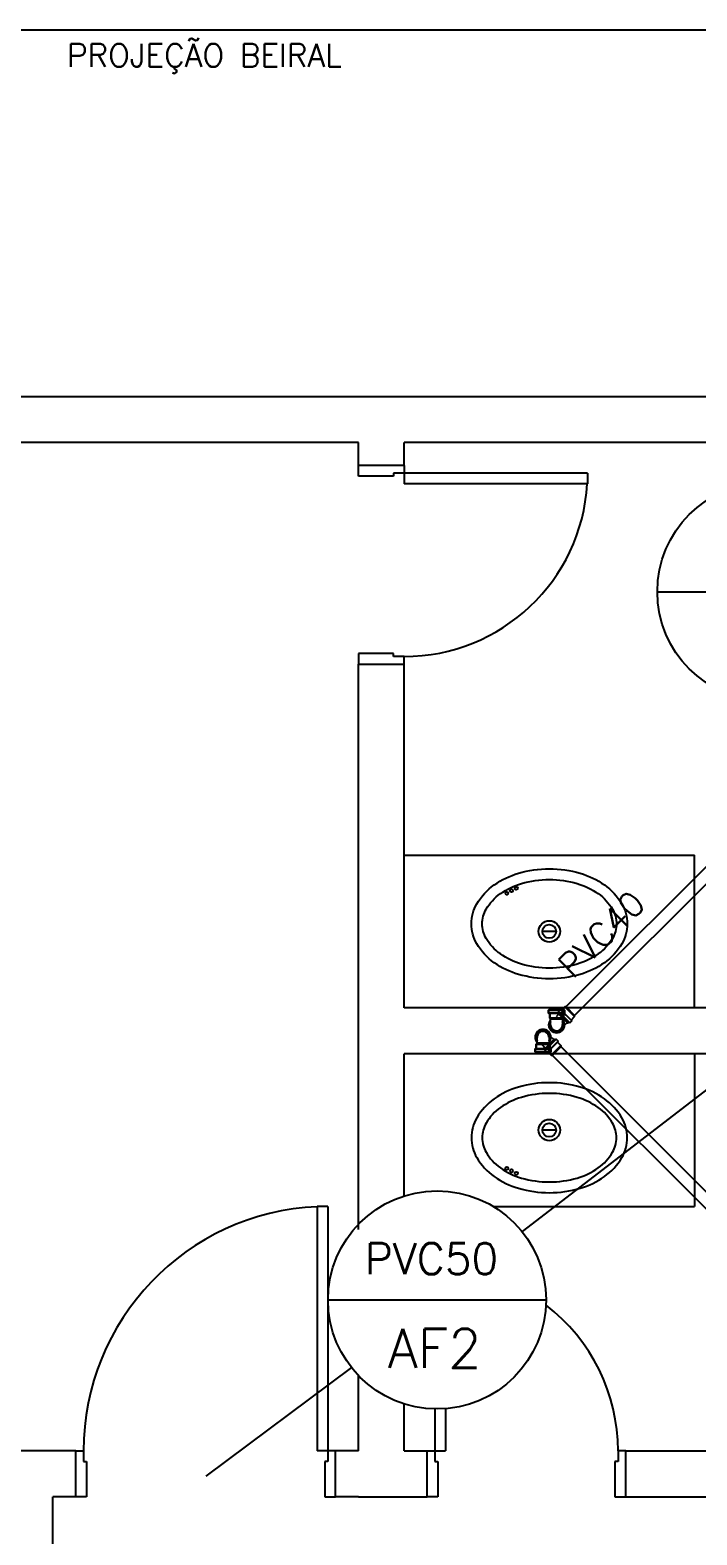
# Model space of a CAD drawing. Extents: x -435 to 5505, y -2177 to 2023.
# Drawn here: x 2183.2 to 2401.5, y -1238.4 to -745.9 of the extents above; entities that cross this region are included whole.
import ezdxf
from ezdxf.enums import TextEntityAlignment as Align

# ---------------------------------------------------------------- set-up
doc = ezdxf.new("R2010")
doc.units = 0
doc.header["$MEASUREMENT"] = 0
doc.layers.get('0').update_dxf_attribs({"linetype": 'CONTINUOUS'})
for name, color, linetype in [('03', 3, 'CONTINUOUS'), ('CONTORNO', 7, 'CONTINUOUS'), ('HIDRA', 1, 'CONTINUOUS'), ('TXT', 7, 'CONTINUOUS')]:
    doc.layers.add(name, color=color, linetype=linetype)
doc.styles.get("Standard").update_dxf_attribs({"font": 'romans.shx', "height": 8})

msp = doc.modelspace()

# ---------------------------------------------------------------- linework, layer by layer
for p, q in [((2705.70465, -745.90909), (1765.70465, -745.90909)), ((2585.70465, -865.90909), (1885.70465, -865.90909)), ((2290.70465, -880.90909), (1910.70465, -880.90909)), ((2290.70465, -888.40909), (2290.70465, -880.90909)), ((2305.70465, -888.40909), (2305.70465, -880.90909)), ((2570.70465, -880.90909), (2305.70465, -880.90909)), ((2305.70465, -888.40909), (2290.70465, -888.40909)), ((2290.70465, -891.90909), (2290.70465, -888.40909)), ((2305.70465, -890.90909), (2302.20465, -890.90909)), ((2302.20465, -890.90909), (2302.20465, -891.90909)), ((2305.70465, -888.40909), (2305.70465, -890.90909)), ((2365.70465, -890.90909), (2305.70465, -890.90909)), ((2305.70465, -890.90909), (2305.70465, -894.40909)), ((2365.70465, -890.90909), (2365.70465, -894.40909)), ((2302.20465, -891.90909), (2290.70465, -891.90909)), ((2365.70465, -894.40909), (2305.70465, -894.40909)), ((2290.70465, -949.90909), (2290.70465, -953.40909)), ((2302.20465, -949.90909), (2290.70465, -949.90909)), ((2302.20465, -950.90909), (2302.20465, -949.90909)), ((2290.70465, -953.40909), (2305.70465, -953.40909)), ((2290.70465, -1136.78222), (2290.70465, -953.40909)), ((2305.70465, -950.90909), (2302.20465, -950.90909)), ((2305.70465, -953.40909), (2305.70465, -950.90909)), ((2305.70465, -1065.90909), (2305.70465, -953.40909)), ((2355.45465, -1040.90909), (2350.95465, -1040.90909)), ((2290.70465, -1138.40909), (2290.70465, -1065.90909)), ((2570.70465, -1065.90909), (2305.70465, -1065.90909)), ((2570.70465, -1080.90909), (2305.70465, -1080.90909)), ((2305.70465, -1127.45992), (2305.70465, -1080.90909)), ((2305.70465, -1127.45992), (2305.70465, -1080.90909)), ((2355.45465, -1105.90909), (2350.95465, -1105.90909)), ((2277.20465, -1130.90909), (2277.20465, -1210.90909)), ((2280.70465, -1130.90909), (2277.20465, -1130.90909)), ((2280.70465, -1130.90909), (2280.70465, -1210.90909)), ((2290.70465, -1210.90909), (2290.70465, -1186.21816)), ((2305.70465, -1210.90909), (2305.70465, -1195.54046)), ((2315.70465, -1197.19212), (2315.70465, -1210.90909)), ((2319.20465, -1197.09479), (2319.20465, -1210.90909)), ((2198.20465, -1210.90909), (1910.70465, -1210.90909)), ((2198.20465, -1225.90909), (2198.20465, -1210.90909)), ((2198.20465, -1210.90909), (2200.70465, -1210.90909)), ((2200.70465, -1210.90909), (2200.70465, -1214.40909)), ((2280.70465, -1210.90909), (2277.20465, -1210.90909)), ((2283.20465, -1210.90909), (2280.70465, -1210.90909)), ((2280.70465, -1210.90909), (2280.70465, -1214.40909)), ((2283.20465, -1225.90909), (2283.20465, -1210.90909)), ((2290.70465, -1210.90909), (2283.20465, -1210.90909)), ((2305.70465, -1210.90909), (2313.20465, -1210.90909)), ((2313.20465, -1225.90909), (2313.20465, -1210.90909)), ((2313.20465, -1210.90909), (2315.70465, -1210.90909)), ((2315.70465, -1210.90909), (2315.70465, -1214.40909)), ((2315.70465, -1210.90909), (2319.20465, -1210.90909)), ((2375.70465, -1210.90909), (2375.70465, -1214.40909)), ((2378.20465, -1210.90909), (2375.70465, -1210.90909)), ((2378.20465, -1225.90909), (2378.20465, -1210.90909)), ((2378.20465, -1210.90909), (2570.70465, -1210.90909)), ((2200.70465, -1214.40909), (2201.70465, -1214.40909)), ((2201.70465, -1214.40909), (2201.70465, -1225.90909)), ((2279.70465, -1214.40909), (2279.70465, -1225.90909)), ((2280.70465, -1214.40909), (2279.70465, -1214.40909)), ((2315.70465, -1214.40909), (2316.70465, -1214.40909)), ((2316.70465, -1214.40909), (2316.70465, -1225.90909)), ((2374.70465, -1214.40909), (2374.70465, -1225.90909)), ((2375.70465, -1214.40909), (2374.70465, -1214.40909)), ((2190.70465, -1393.40909), (2190.70465, -1225.90909)), ((2198.20465, -1225.90909), (2190.70465, -1225.90909)), ((2201.70465, -1225.90909), (2198.20465, -1225.90909)), ((2279.70465, -1225.90909), (2283.20465, -1225.90909)), ((2290.70465, -1225.90909), (2283.20465, -1225.90909)), ((2290.70465, -1225.90909), (2313.20465, -1225.90909)), ((2316.70465, -1225.90909), (2313.20465, -1225.90909)), ((2374.70465, -1225.90909), (2378.20465, -1225.90909)), ((2378.20465, -1225.90909), (2570.70465, -1225.90909))]:
    msp.add_line(p, q)
at = {"color": 253}
for p, q in [((2305.70465, -1015.90909), (2400.70465, -1015.90909)), ((2400.70465, -1065.90909), (2400.70465, -1015.90909)), ((2400.70465, -1080.90909), (2400.70465, -1130.90909)), ((2334.86649, -1130.90909), (2400.70465, -1130.90909))]:
    msp.add_line(p, q, dxfattribs=at)
for centre, radius, start, end in [((2305.70465, -890.90909), 60, 270, 356.6558478), ((2280.70465, -1210.90909), 80, 92.5074907, 180), ((2315.70465, -1210.90909), 60, 0, 52.6306467)]:
    msp.add_arc(centre, radius, start, end)
at = {"layer": 'CONTORNO'}
for points in [[(2327.70465, -1038.40909, -0.133448558), (2329.48061, -1031.87347, -0.106771587), (2335.17343, -1025.68116, -0.082739533), (2343.10138, -1021.85583, -0.071234363), (2353.20465, -1020.40909, -0.071234363), (2363.30792, -1021.85583, -0.082739533), (2371.23587, -1025.68116, -0.106771587), (2376.92868, -1031.87347, -0.133448558), (2378.70465, -1038.40909, -0.133448558), (2376.92868, -1044.9447, -0.106771587), (2371.23587, -1051.13701, -0.082739533), (2363.30792, -1054.96234, -0.071234363), (2353.20465, -1056.40909, -0.071234363), (2343.10138, -1054.96234, -0.082739533), (2335.17343, -1051.13701, -0.106771587), (2329.48061, -1044.9447, -0.133448558)], [(2331.20465, -1038.40909, -0.133448558), (2332.49927, -1033.64482, -0.106771587), (2337.19182, -1028.54055, -0.082739533), (2344.08361, -1025.21518, -0.071234363), (2353.20465, -1023.90909, -0.071234363), (2362.32569, -1025.21518, -0.082739533), (2369.21748, -1028.54055, -0.106771587), (2373.91003, -1033.64482, -0.133448558), (2375.20465, -1038.40909, -0.133448558), (2373.91003, -1043.17335, -0.106771587), (2369.21748, -1048.27762, -0.082739533), (2362.32569, -1051.60299, -0.071234363), (2353.20465, -1052.90909, -0.071234363), (2344.08361, -1051.60299, -0.082739533), (2337.19182, -1048.27762, -0.106771587), (2332.49927, -1043.17335, -0.133448558)], [(2327.70465, -1108.40909, 0.133448558), (2329.48061, -1114.9447, 0.106771587), (2335.17343, -1121.13701, 0.082739533), (2343.10138, -1124.96234, 0.071234363), (2353.20465, -1126.40909, 0.071234363), (2363.30792, -1124.96234, 0.082739533), (2371.23587, -1121.13701, 0.106771587), (2376.92868, -1114.9447, 0.133448558), (2378.70465, -1108.40909, 0.133448558), (2376.92868, -1101.87347, 0.106771587), (2371.23587, -1095.68116, 0.082739533), (2363.30792, -1091.85583, 0.071234363), (2353.20465, -1090.40909, 0.071234363), (2343.10138, -1091.85583, 0.082739533), (2335.17343, -1095.68116, 0.106771587), (2329.48061, -1101.87347, 0.133448558)], [(2331.20465, -1108.40909, 0.133448558), (2332.49927, -1113.17335, 0.106771587), (2337.19182, -1118.27762, 0.082739533), (2344.08361, -1121.60299, 0.071234363), (2353.20465, -1122.90909, 0.071234363), (2362.32569, -1121.60299, 0.082739533), (2369.21748, -1118.27762, 0.106771587), (2373.91003, -1113.17335, 0.133448558), (2375.20465, -1108.40909, 0.133448558), (2373.91003, -1103.64482, 0.106771587), (2369.21748, -1098.54055, 0.082739533), (2362.32569, -1095.21518, 0.071234363), (2353.20465, -1093.90909, 0.071234363), (2344.08361, -1095.21518, 0.082739533), (2337.19182, -1098.54055, 0.106771587), (2332.49927, -1103.64482, 0.133448558)]]:
    msp.add_lwpolyline(points, format="xyb", close=True, dxfattribs=at)
for centre, radius in [((2339.29731, -1028.39001), 0.5), ((2340.82497, -1027.55888), 0.5), ((2342.4007, -1026.76563), 0.5), ((2353.20465, -1040.90909), 3.5), ((2353.20465, -1040.90909), 2.25), ((2353.20465, -1105.90909), 3.5), ((2353.20465, -1105.90909), 2.25), ((2339.29731, -1118.42816), 0.5), ((2340.82497, -1119.25929), 0.5), ((2342.4007, -1120.05254), 0.5)]:
    msp.add_circle(centre, radius, dxfattribs=at)
at = {"layer": 'HIDRA'}
for p, q in [((2358.64251, -1065.5782), (2413.55388, -1010.71438)), ((2361.46971, -1068.40785), (2416.38108, -1013.54403)), ((2352.98745, -1066.68826, 1.6), (2358.18732, -1066.68822, 1.6)), ((2358.18733, -1067.64819, 1.6), (2352.98746, -1067.64824, 1.6)), ((2353.34744, -1066.24827, 1.6), (2357.82733, -1066.24823, 1.6)), ((2353.34744, -1066.68826, 1.6), (2353.34744, -1066.24827, 1.6)), ((2357.82733, -1066.68822, 1.6), (2353.34744, -1066.68826, 1.6)), ((2353.34745, -1067.64823, 1.6), (2357.82734, -1067.6482, 1.6)), ((2356.34953, -1067.92506), (2355.42939, -1068.8452)), ((2356.14609, -1067.72162), (2356.45722, -1067.41049)), ((2359.31393, -1070.88946), (2356.14609, -1067.72162)), ((2356.20266, -1067.15593), (2356.88148, -1066.47711)), ((2359.87961, -1070.83289), (2356.20266, -1067.15593)), ((2356.34953, -1067.92506), (2359.11049, -1070.68602)), ((2356.45722, -1067.41049), (2359.62505, -1070.57833)), ((2356.88148, -1066.47711), (2360.55844, -1070.15407)), ((2357.13604, -1066.73167), (2358.26741, -1065.6003)), ((2360.30388, -1069.89951), (2357.13604, -1066.73167)), ((2357.82733, -1066.24823), (2357.82733, -1066.68822)), ((2358.26741, -1065.6003), (2361.43525, -1068.76814)), ((2358.26741, -1065.6003), (2358.66339, -1065.6003)), ((2358.64251, -1065.5782), (2361.46971, -1068.40785)), ((2358.67698, -1065.61388), (2361.43525, -1068.37216)), ((2361.43525, -1068.76814), (2361.43525, -1068.37216)), ((2357.82735, -1069.24816, 1.6), (2353.34747, -1069.24819, 1.6)), ((2353.34747, -1069.24819, 1.6), (2353.62746, -1069.52818, 1.6)), ((2357.54736, -1069.52815, 1.6), (2353.62746, -1069.52818, 1.6)), ((2357.52815, -1069.52815, 1.6), (2353.62746, -1069.52818, 1.6)), ((2353.62748, -1071.44814, 1.6), (2353.62746, -1069.52818, 1.6)), ((2357.54736, -1069.52815), (2357.82735, -1069.24816)), ((2357.54736, -1069.52815), (2357.54738, -1071.4481)), ((2359.11049, -1070.68602), (2358.19034, -1071.60616)), ((2359.11594, -1070.69147), (2358.20102, -1071.60638)), ((2359.62505, -1070.57833), (2359.31393, -1070.88946)), ((2360.55844, -1070.15407), (2359.87961, -1070.83289)), ((2361.43525, -1068.76814), (2360.30388, -1069.89951)), ((2349.18148, -1077.48307), (2348.90149, -1077.76306)), ((2348.90149, -1077.76306, 1.6), (2353.38138, -1077.76302, 1.6)), ((2349.18148, -1077.48307), (2349.18146, -1075.56311)), ((2349.18148, -1077.48307, 1.6), (2353.10138, -1077.48303, 1.6)), ((2349.20069, -1077.48307, 1.6), (2353.10138, -1077.48303, 1.6)), ((2351.89807, -1079.09161), (2350.98315, -1078.17669)), ((2351.90352, -1079.08616), (2350.98337, -1078.16601)), ((2351.70008, -1079.2896), (2354.86791, -1076.12176)), ((2351.75664, -1079.85528), (2355.4336, -1076.17833)), ((2354.66447, -1076.3252), (2351.90352, -1079.08616)), ((2355.17904, -1076.43289), (2352.0112, -1079.60073)), ((2356.11242, -1076.85715), (2352.43547, -1080.53411)), ((2352.69002, -1080.27955), (2355.85786, -1077.11171)), ((2353.10136, -1075.56308, 1.6), (2353.10138, -1077.48303, 1.6)), ((2353.38138, -1077.76302, 1.6), (2353.10138, -1077.48303, 1.6)), ((2354.66447, -1076.3252), (2353.74433, -1075.40506)), ((2356.98923, -1078.24308), (2353.8214, -1081.41092)), ((2354.86791, -1076.12176), (2355.17904, -1076.43289)), ((2355.4336, -1076.17833), (2356.11242, -1076.85715)), ((2355.85786, -1077.11171), (2356.98923, -1078.24308)), ((2356.98923, -1078.24308), (2356.98923, -1078.63906)), ((2348.54151, -1079.36302, 1.6), (2353.74138, -1079.36298, 1.6)), ((2353.74139, -1080.32296, 1.6), (2348.54152, -1080.323, 1.6)), ((2353.38139, -1079.36298, 1.6), (2348.9015, -1079.36302, 1.6)), ((2348.90151, -1080.323, 1.6), (2353.3814, -1080.32296, 1.6)), ((2348.90151, -1080.76299), (2348.90151, -1080.323)), ((2353.3814, -1080.76295, 1.6), (2348.90151, -1080.76299, 1.6)), ((2352.0112, -1079.60073), (2351.70008, -1079.2896)), ((2352.43547, -1080.53411), (2351.75664, -1079.85528)), ((2353.8214, -1081.41092), (2352.69002, -1080.27955)), ((2353.3814, -1080.32296, 1.6), (2353.3814, -1080.76295, 1.6)), ((2353.8214, -1081.41092), (2354.21738, -1081.41092)), ((2357.0169, -1078.60971), (2354.18871, -1081.43837)), ((2354.18871, -1081.43837), (2420.79144, -1148.03025)), ((2356.97565, -1078.65265), (2354.21738, -1081.41092)), ((2357.0169, -1078.60971), (2423.61964, -1145.20159))]:
    msp.add_line(p, q, dxfattribs=at)
for centre, radius, start, end in [((2351.14141, -1075.5631), 2.60771, 318.7295436, 221.271412), ((2351.14141, -1075.5631), 2.24771, 330.6897054, 209.3112502), ((2351.14141, -1075.5631), 1.95229, 0.5667948, 183.1563112), ((2355.58743, -1071.44812), 2.60771, 138.7295436, 41.271412), ((2355.58743, -1071.44812), 2.24771, 150.6897054, 29.3112502), ((2355.58743, -1071.44812), 1.95229, 180.5667948, 3.1563112)]:
    msp.add_arc(centre, radius, start, end, dxfattribs=at)
for points in [[(2352.98735, -1066.68816, 1.6), (2352.98735, -1067.64816, 1.6), (2358.18735, -1067.64816, 1.6), (2358.18735, -1066.68816, 1.6)], [(2352.98735, -1067.64816, 1.6), (2358.18733, -1067.64816, 1.6), (2358.18735, -1066.68822, 1.6), (2352.98745, -1066.68826, 1.6)], [(2352.98745, -1066.68826, 1.6), (2358.18732, -1066.68822, 1.6), (2358.18733, -1067.64819, 1.6), (2352.98746, -1067.64824, 1.6)], [(2353.34735, -1066.68816, 1.6), (2357.82733, -1066.68816, 1.6), (2357.82735, -1066.24816, 1.6), (2353.34735, -1066.24816, 1.6)], [(2357.82735, -1066.24816, 1.6), (2353.34735, -1066.24816, 1.6), (2353.34735, -1066.68816, 1.6), (2357.82735, -1066.68816, 1.6)], [(2353.34735, -1069.24816, 1.6), (2357.82735, -1069.24816, 1.6), (2357.82735, -1067.64816, 1.6), (2353.34735, -1067.64823, 1.6)], [(2353.34735, -1067.64816, 1.6), (2353.34735, -1069.24816, 1.6), (2357.82735, -1069.24816, 1.6), (2357.82735, -1067.64816, 1.6)], [(2353.34744, -1066.24827, 1.6), (2357.82733, -1066.24823, 1.6), (2357.82733, -1066.68822, 1.6), (2353.34744, -1066.68826, 1.6)], [(2353.34745, -1067.64823, 1.6), (2357.82734, -1067.6482, 1.6), (2357.82735, -1069.24816, 1.6), (2353.34747, -1069.24819, 1.6)], [(2356.14609, -1067.72162), (2359.31393, -1070.88946), (2359.62505, -1070.57833), (2356.45722, -1067.41049)], [(2359.87961, -1070.83289), (2360.55844, -1070.15407), (2356.88148, -1066.47711), (2356.20266, -1067.15593)], [(2360.30388, -1069.89951), (2361.43525, -1068.76814), (2358.26741, -1065.6003), (2357.13604, -1066.73167)], [(2361.43525, -1068.76814), (2361.43525, -1068.37216), (2358.66148, -1065.6013), (2358.26741, -1065.6003)], [(2353.34735, -1069.24816, 1.6), (2353.62746, -1069.52818, 1.6), (2357.54736, -1069.52815, 1.6), (2357.82735, -1069.24816, 1.6)], [(2353.62746, -1069.52818, 1.6), (2357.54736, -1069.52815), (2357.82735, -1069.24816, 1.6), (2353.34747, -1069.24819, 1.6)], [(2353.34747, -1069.24819, 1.6), (2357.82735, -1069.24816, 1.6), (2357.54736, -1069.52815, 1.6), (2353.62746, -1069.52818, 1.6)], [(2353.10138, -1077.48303, 1.6), (2349.18148, -1077.48307), (2348.90149, -1077.76306, 1.6), (2353.38138, -1077.76302, 1.6)], [(2353.38138, -1077.76302, 1.6), (2348.90149, -1077.76306, 1.6), (2349.18148, -1077.48307, 1.6), (2353.10138, -1077.48303, 1.6)], [(2353.38149, -1077.76306, 1.6), (2353.10138, -1077.48303, 1.6), (2349.18148, -1077.48307, 1.6), (2348.90149, -1077.76306, 1.6)], [(2353.38139, -1079.36298, 1.6), (2348.9015, -1079.36302, 1.6), (2348.90149, -1077.76306, 1.6), (2353.38138, -1077.76302, 1.6)], [(2353.38149, -1077.76306, 1.6), (2348.90149, -1077.76306, 1.6), (2348.90149, -1079.36306, 1.6), (2353.38149, -1079.36298, 1.6)], [(2353.38149, -1079.36306, 1.6), (2353.38149, -1077.76306, 1.6), (2348.90149, -1077.76306, 1.6), (2348.90149, -1079.36306, 1.6)], [(2354.86791, -1076.12176), (2351.70008, -1079.2896), (2352.0112, -1079.60073), (2355.17904, -1076.43289)], [(2351.75664, -1079.85528), (2352.43547, -1080.53411), (2356.11242, -1076.85715), (2355.4336, -1076.17833)], [(2352.69002, -1080.27955), (2353.8214, -1081.41092), (2356.98923, -1078.24308), (2355.85786, -1077.11171)], [(2353.8214, -1081.41092), (2354.21738, -1081.41092), (2356.98823, -1078.63716), (2356.98923, -1078.24308)], [(2353.74149, -1079.36306, 1.6), (2348.54151, -1079.36306, 1.6), (2348.54149, -1080.323, 1.6), (2353.74139, -1080.32296, 1.6)], [(2353.74149, -1080.32306, 1.6), (2353.74149, -1079.36306, 1.6), (2348.54149, -1079.36306, 1.6), (2348.54149, -1080.32306, 1.6)], [(2353.74139, -1080.32296, 1.6), (2348.54152, -1080.323, 1.6), (2348.54151, -1079.36302, 1.6), (2353.74138, -1079.36298, 1.6)], [(2353.38149, -1080.32306, 1.6), (2348.90151, -1080.32306, 1.6), (2348.90149, -1080.76306, 1.6), (2353.38149, -1080.76306, 1.6)], [(2348.90149, -1080.76306, 1.6), (2353.38149, -1080.76306, 1.6), (2353.38149, -1080.32306, 1.6), (2348.90149, -1080.32306, 1.6)], [(2353.3814, -1080.76295, 1.6), (2348.90151, -1080.76299, 1.6), (2348.90151, -1080.323, 1.6), (2353.3814, -1080.32296, 1.6)]]:
    msp.add_3dface(points, dxfattribs=at)
at = {"layer": 'TXT', "color": 12}
for p, q in [((2388.57718, -929.7146), (2459.97718, -929.7146)), ((2406.61548, -1091.23443), (2344.29816, -1139.14589)), ((2280.76338, -1161.50019), (2352.16338, -1161.50019)), ((2288.44095, -1183.61881), (2240.70215, -1219.16372))]:
    msp.add_line(p, q, dxfattribs=at)
for centre in [(2424.27718, -929.7146), (2316.46338, -1161.50019)]:
    msp.add_circle(centre, 35.7, dxfattribs=at)

# ---------------------------------------------------------------- texts
msp.add_text('PROJEÇÃO BEIRAL', height=7.5).set_placement((2195.29148, -757.91866))
at = {"layer": '03'}
msp.add_text('PVC40', height=8, rotation=44.9746807, dxfattribs=at).set_placement((2360.9666, -1056.74767))
at = {"layer": 'TXT'}
for s, height, p in [('PVC50', 10.2, (2314.64441, -1153.11464)), ('AF2', 12.75, (2315.66554, -1183.75115))]:
    msp.add_text(s, height=height, dxfattribs=at).set_placement(p, align=Align.CENTER)

doc.saveas('drawing.dxf')
